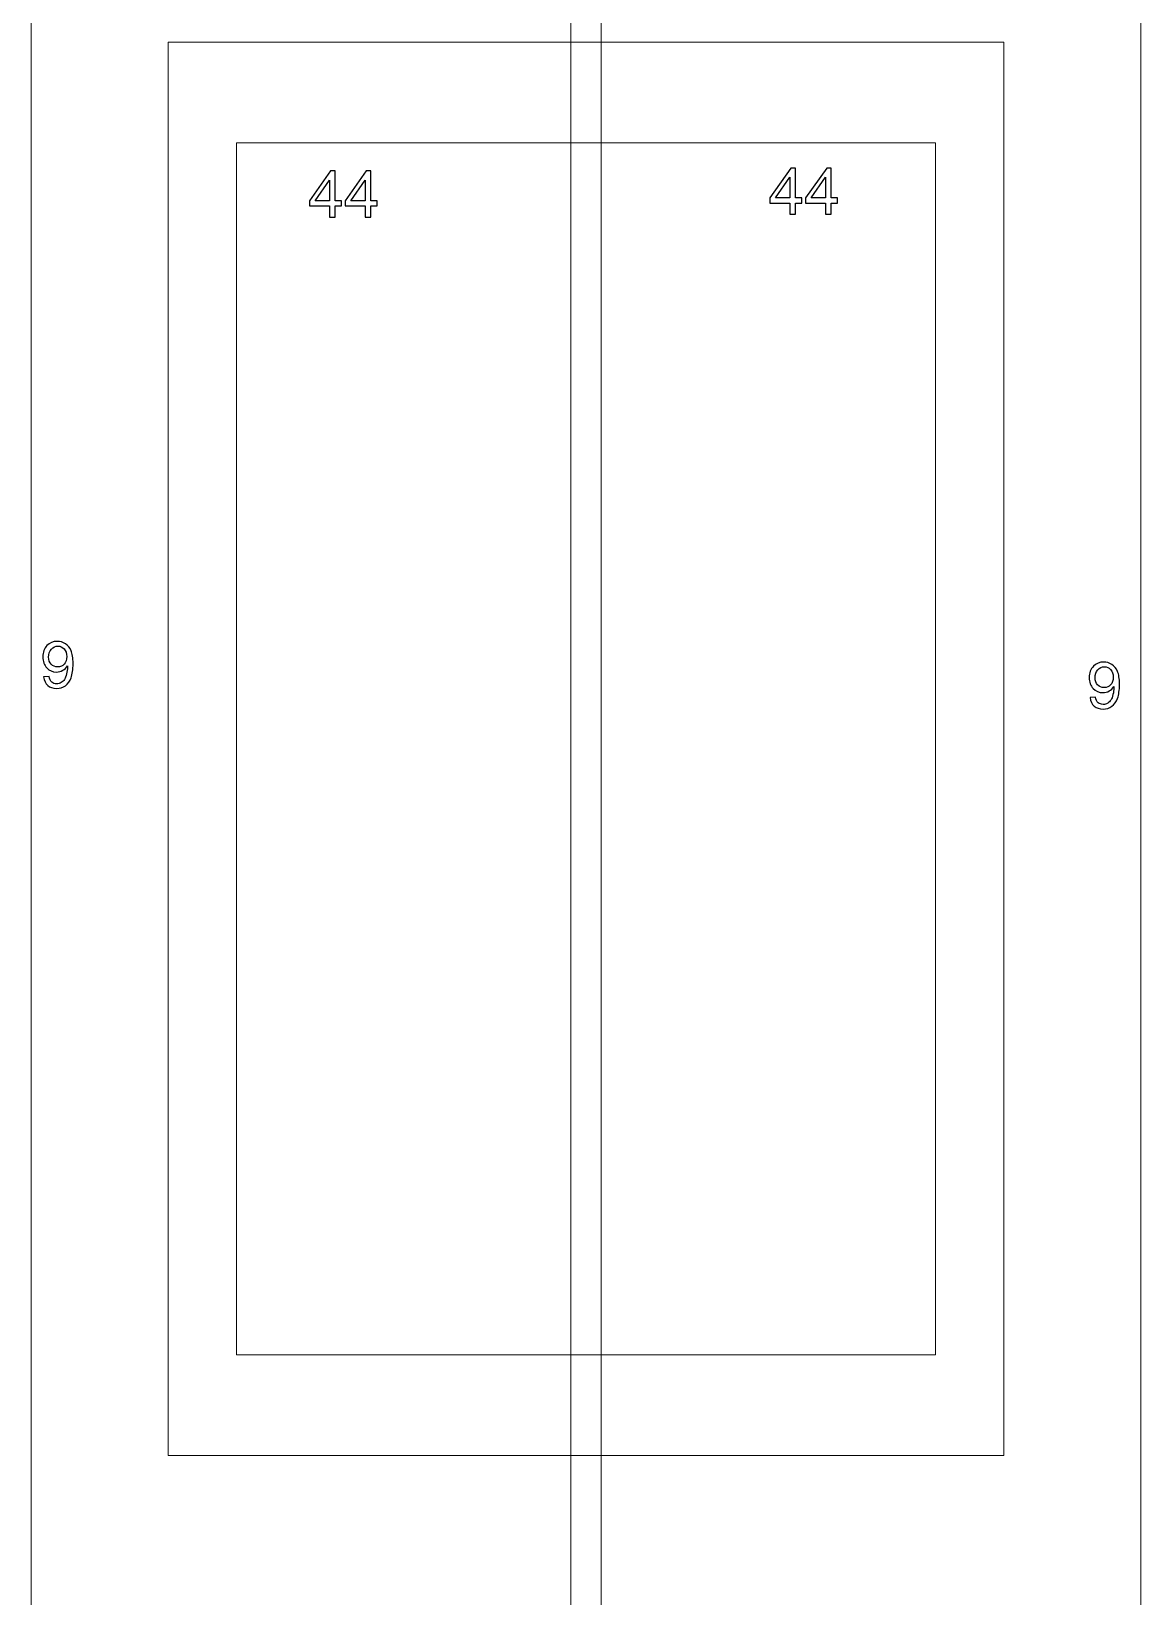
# Model space of a CAD drawing. Header units: millimetres. Extents: x -3005 to -2689, y -15681 to -15076.
# Drawn here: x -3005.1 to -2859.1, y -15394.7 to -15188.7 of the extents above; entities that cross this region are included whole.
import ezdxf

# ---------------------------------------------------------------- set-up
doc = ezdxf.new("R2010")
doc.units = ezdxf.units.MM
doc.header["$MEASUREMENT"] = 0
doc.layers.add('Ebene 1', color=7, linetype='Continuous')

msp = doc.modelspace()

# ---------------------------------------------------------------- linework, layer by layer
at = {"layer": 'Ebene 1', "color": 250, "lineweight": 9}
msp.add_lwpolyline([(-2930.0576, -15680.6262), (-2859.0578, -15680.6262), (-2859.0578, -15081.2586), (-2930.0576, -15081.2586), (-2930.0576, -15680.6262)], close=True, dxfattribs=at)
at = {"layer": 'Ebene 1', "color": 254, "lineweight": 9}
msp.add_lwpolyline([(-2987.0576, -15376.1565), (-2877.0576, -15376.1565), (-2877.0576, -15190.1561), (-2987.0576, -15190.1561), (-2987.0576, -15376.1565)], close=True, dxfattribs=at)
at = {"layer": 'Ebene 1', "color": 2, "lineweight": 9}
msp.add_lwpolyline([(-2978.0576, -15362.9063), (-2886.0576, -15362.9063), (-2886.0576, -15203.4067), (-2978.0576, -15203.4067), (-2978.0576, -15362.9063)], close=True, dxfattribs=at)
at = {"layer": 'Ebene 1', "color": 250, "lineweight": 9}
msp.add_open_spline([(-2985.0577, -15081.2586), (-2985.0577, -15081.2586), (-2934.0577, -15081.2586), (-2934.0577, -15081.2586), (-2934.0577, -15081.2586), (-2934.0577, -15081.2586), (-2934.0577, -15680.6263), (-2934.0577, -15680.6263), (-2934.0577, -15680.6263), (-2934.0577, -15680.6263), (-2974.5576, -15680.6263), (-2974.5576, -15680.6263), (-2974.5576, -15680.6263), (-2997.5633, -15680.6263), (-3005.0577, -15607.7396), (-3005.0577, -15565.6262), (-3005.0577, -15565.6262), (-3005.0577, -15565.6262), (-3005.0577, -15181.2588), (-3005.0577, -15181.2588), (-3005.0577, -15181.2588), (-3005.0577, -15161.5352), (-3002.7864, -15081.2588), (-2985.0577, -15081.2586)], degree=3, knots=[0, 0, 0, 0, 0.14285714, 0.14285714, 0.14285714, 0.14285714, 0.28571429, 0.28571429, 0.28571429, 0.28571429, 0.42857143, 0.42857143, 0.42857143, 0.42857143, 0.57142857, 0.57142857, 0.57142857, 0.57142857, 0.71428571, 0.71428571, 0.71428571, 0.71428571, 1, 1, 1, 1], dxfattribs=at)
at = {"layer": 'Ebene 1', "color": 250}
for points, knots in [([(-2965.8128, -15213.1642), (-2965.8128, -15213.1642), (-2965.8128, -15211.7164), (-2965.8128, -15211.7164), (-2965.8128, -15211.7164), (-2965.8128, -15211.7164), (-2968.4459, -15211.7164), (-2968.4459, -15211.7164), (-2968.4459, -15211.7164), (-2968.4459, -15211.7164), (-2968.4459, -15211.0306), (-2968.4459, -15211.0306), (-2968.4459, -15211.0306), (-2968.4459, -15211.0306), (-2965.6773, -15207.102), (-2965.6773, -15207.102), (-2965.6773, -15207.102), (-2965.6773, -15207.102), (-2965.0677, -15207.102), (-2965.0677, -15207.102), (-2965.0677, -15207.102), (-2965.0677, -15207.102), (-2965.0677, -15211.0306), (-2965.0677, -15211.0306), (-2965.0677, -15211.0306), (-2965.0677, -15211.0306), (-2964.2464, -15211.0306), (-2964.2464, -15211.0306), (-2964.2464, -15211.0306), (-2964.2464, -15211.0306), (-2964.2464, -15211.7164), (-2964.2464, -15211.7164), (-2964.2464, -15211.7164), (-2964.2464, -15211.7164), (-2965.0677, -15211.7164), (-2965.0677, -15211.7164), (-2965.0677, -15211.7164), (-2965.0677, -15211.7164), (-2965.0677, -15213.1642), (-2965.0677, -15213.1642), (-2965.0677, -15213.1642), (-2965.0677, -15213.1642), (-2965.8128, -15213.1642), (-2965.8128, -15213.1642)], [0, 0, 0, 0, 0.08333333, 0.08333333, 0.08333333, 0.08333333, 0.16666667, 0.16666667, 0.16666667, 0.16666667, 0.25, 0.25, 0.25, 0.25, 0.33333333, 0.33333333, 0.33333333, 0.33333333, 0.41666667, 0.41666667, 0.41666667, 0.41666667, 0.5, 0.5, 0.5, 0.5, 0.58333333, 0.58333333, 0.58333333, 0.58333333, 0.66666667, 0.66666667, 0.66666667, 0.66666667, 0.75, 0.75, 0.75, 0.75, 0.83333333, 0.83333333, 0.83333333, 0.83333333, 1, 1, 1, 1]), ([(-2961.1039, -15213.1642), (-2961.1039, -15213.1642), (-2961.1039, -15211.7164), (-2961.1039, -15211.7164), (-2961.1039, -15211.7164), (-2961.1039, -15211.7164), (-2963.737, -15211.7164), (-2963.737, -15211.7164), (-2963.737, -15211.7164), (-2963.737, -15211.7164), (-2963.737, -15211.0306), (-2963.737, -15211.0306), (-2963.737, -15211.0306), (-2963.737, -15211.0306), (-2960.9684, -15207.102), (-2960.9684, -15207.102), (-2960.9684, -15207.102), (-2960.9684, -15207.102), (-2960.3588, -15207.102), (-2960.3588, -15207.102), (-2960.3588, -15207.102), (-2960.3588, -15207.102), (-2960.3588, -15211.0306), (-2960.3588, -15211.0306), (-2960.3588, -15211.0306), (-2960.3588, -15211.0306), (-2959.5375, -15211.0306), (-2959.5375, -15211.0306), (-2959.5375, -15211.0306), (-2959.5375, -15211.0306), (-2959.5375, -15211.7164), (-2959.5375, -15211.7164), (-2959.5375, -15211.7164), (-2959.5375, -15211.7164), (-2960.3588, -15211.7164), (-2960.3588, -15211.7164), (-2960.3588, -15211.7164), (-2960.3588, -15211.7164), (-2960.3588, -15213.1642), (-2960.3588, -15213.1642), (-2960.3588, -15213.1642), (-2960.3588, -15213.1642), (-2961.1039, -15213.1642), (-2961.1039, -15213.1642)], [0, 0, 0, 0, 0.08333333, 0.08333333, 0.08333333, 0.08333333, 0.16666667, 0.16666667, 0.16666667, 0.16666667, 0.25, 0.25, 0.25, 0.25, 0.33333333, 0.33333333, 0.33333333, 0.33333333, 0.41666667, 0.41666667, 0.41666667, 0.41666667, 0.5, 0.5, 0.5, 0.5, 0.58333333, 0.58333333, 0.58333333, 0.58333333, 0.66666667, 0.66666667, 0.66666667, 0.66666667, 0.75, 0.75, 0.75, 0.75, 0.83333333, 0.83333333, 0.83333333, 0.83333333, 1, 1, 1, 1]), ([(-2905.2273, -15212.7964), (-2905.2273, -15212.7964), (-2905.2273, -15211.3486), (-2905.2273, -15211.3486), (-2905.2273, -15211.3486), (-2905.2273, -15211.3486), (-2907.8604, -15211.3486), (-2907.8604, -15211.3486), (-2907.8604, -15211.3486), (-2907.8604, -15211.3486), (-2907.8604, -15210.6628), (-2907.8604, -15210.6628), (-2907.8604, -15210.6628), (-2907.8604, -15210.6628), (-2905.0918, -15206.7342), (-2905.0918, -15206.7342), (-2905.0918, -15206.7342), (-2905.0918, -15206.7342), (-2904.4822, -15206.7342), (-2904.4822, -15206.7342), (-2904.4822, -15206.7342), (-2904.4822, -15206.7342), (-2904.4822, -15210.6628), (-2904.4822, -15210.6628), (-2904.4822, -15210.6628), (-2904.4822, -15210.6628), (-2903.6609, -15210.6628), (-2903.6609, -15210.6628), (-2903.6609, -15210.6628), (-2903.6609, -15210.6628), (-2903.6609, -15211.3486), (-2903.6609, -15211.3486), (-2903.6609, -15211.3486), (-2903.6609, -15211.3486), (-2904.4822, -15211.3486), (-2904.4822, -15211.3486), (-2904.4822, -15211.3486), (-2904.4822, -15211.3486), (-2904.4822, -15212.7964), (-2904.4822, -15212.7964), (-2904.4822, -15212.7964), (-2904.4822, -15212.7964), (-2905.2273, -15212.7964), (-2905.2273, -15212.7964)], [0, 0, 0, 0, 0.08333333, 0.08333333, 0.08333333, 0.08333333, 0.16666667, 0.16666667, 0.16666667, 0.16666667, 0.25, 0.25, 0.25, 0.25, 0.33333333, 0.33333333, 0.33333333, 0.33333333, 0.41666667, 0.41666667, 0.41666667, 0.41666667, 0.5, 0.5, 0.5, 0.5, 0.58333333, 0.58333333, 0.58333333, 0.58333333, 0.66666667, 0.66666667, 0.66666667, 0.66666667, 0.75, 0.75, 0.75, 0.75, 0.83333333, 0.83333333, 0.83333333, 0.83333333, 1, 1, 1, 1]), ([(-2905.2273, -15210.6628), (-2905.2273, -15210.6628), (-2905.2273, -15207.9351), (-2905.2273, -15207.9351), (-2905.2273, -15207.9351), (-2905.2273, -15207.9351), (-2907.128, -15210.6628), (-2907.128, -15210.6628), (-2907.128, -15210.6628), (-2907.128, -15210.6628), (-2905.2273, -15210.6628), (-2905.2273, -15210.6628)], [0, 0, 0, 0, 0.25, 0.25, 0.25, 0.25, 0.5, 0.5, 0.5, 0.5, 1, 1, 1, 1]), ([(-2900.5184, -15212.7964), (-2900.5184, -15212.7964), (-2900.5184, -15211.3486), (-2900.5184, -15211.3486), (-2900.5184, -15211.3486), (-2900.5184, -15211.3486), (-2903.1515, -15211.3486), (-2903.1515, -15211.3486), (-2903.1515, -15211.3486), (-2903.1515, -15211.3486), (-2903.1515, -15210.6628), (-2903.1515, -15210.6628), (-2903.1515, -15210.6628), (-2903.1515, -15210.6628), (-2900.3829, -15206.7342), (-2900.3829, -15206.7342), (-2900.3829, -15206.7342), (-2900.3829, -15206.7342), (-2899.7733, -15206.7342), (-2899.7733, -15206.7342), (-2899.7733, -15206.7342), (-2899.7733, -15206.7342), (-2899.7733, -15210.6628), (-2899.7733, -15210.6628), (-2899.7733, -15210.6628), (-2899.7733, -15210.6628), (-2898.952, -15210.6628), (-2898.952, -15210.6628), (-2898.952, -15210.6628), (-2898.952, -15210.6628), (-2898.952, -15211.3486), (-2898.952, -15211.3486), (-2898.952, -15211.3486), (-2898.952, -15211.3486), (-2899.7733, -15211.3486), (-2899.7733, -15211.3486), (-2899.7733, -15211.3486), (-2899.7733, -15211.3486), (-2899.7733, -15212.7964), (-2899.7733, -15212.7964), (-2899.7733, -15212.7964), (-2899.7733, -15212.7964), (-2900.5184, -15212.7964), (-2900.5184, -15212.7964)], [0, 0, 0, 0, 0.08333333, 0.08333333, 0.08333333, 0.08333333, 0.16666667, 0.16666667, 0.16666667, 0.16666667, 0.25, 0.25, 0.25, 0.25, 0.33333333, 0.33333333, 0.33333333, 0.33333333, 0.41666667, 0.41666667, 0.41666667, 0.41666667, 0.5, 0.5, 0.5, 0.5, 0.58333333, 0.58333333, 0.58333333, 0.58333333, 0.66666667, 0.66666667, 0.66666667, 0.66666667, 0.75, 0.75, 0.75, 0.75, 0.83333333, 0.83333333, 0.83333333, 0.83333333, 1, 1, 1, 1]), ([(-2900.5184, -15210.6628), (-2900.5184, -15210.6628), (-2900.5184, -15207.9351), (-2900.5184, -15207.9351), (-2900.5184, -15207.9351), (-2900.5184, -15207.9351), (-2902.4191, -15210.6628), (-2902.4191, -15210.6628), (-2902.4191, -15210.6628), (-2902.4191, -15210.6628), (-2900.5184, -15210.6628), (-2900.5184, -15210.6628)], [0, 0, 0, 0, 0.25, 0.25, 0.25, 0.25, 0.5, 0.5, 0.5, 0.5, 1, 1, 1, 1]), ([(-2965.8128, -15211.0306), (-2965.8128, -15211.0306), (-2965.8128, -15208.3029), (-2965.8128, -15208.3029), (-2965.8128, -15208.3029), (-2965.8128, -15208.3029), (-2967.7135, -15211.0306), (-2967.7135, -15211.0306), (-2967.7135, -15211.0306), (-2967.7135, -15211.0306), (-2965.8128, -15211.0306), (-2965.8128, -15211.0306)], [0, 0, 0, 0, 0.25, 0.25, 0.25, 0.25, 0.5, 0.5, 0.5, 0.5, 1, 1, 1, 1]), ([(-2961.1039, -15211.0306), (-2961.1039, -15211.0306), (-2961.1039, -15208.3029), (-2961.1039, -15208.3029), (-2961.1039, -15208.3029), (-2961.1039, -15208.3029), (-2963.0046, -15211.0306), (-2963.0046, -15211.0306), (-2963.0046, -15211.0306), (-2963.0046, -15211.0306), (-2961.1039, -15211.0306), (-2961.1039, -15211.0306)], [0, 0, 0, 0, 0.25, 0.25, 0.25, 0.25, 0.5, 0.5, 0.5, 0.5, 1, 1, 1, 1]), ([(-3003.4346, -15273.6911), (-3003.4346, -15273.6911), (-3002.7234, -15273.6319), (-3002.7234, -15273.6319), (-3002.7234, -15273.6319), (-3002.6628, -15273.9677), (-3002.547, -15274.2104), (-3002.3763, -15274.3614), (-3002.3763, -15274.3614), (-3002.2055, -15274.5124), (-3001.9868, -15274.5886), (-3001.7187, -15274.5886), (-3001.7187, -15274.5886), (-3001.4901, -15274.5886), (-3001.2897, -15274.5364), (-3001.1162, -15274.4306), (-3001.1162, -15274.4306), (-3000.9426, -15274.3261), (-3000.8015, -15274.1864), (-3000.6928, -15274.01), (-3000.6928, -15274.01), (-3000.5842, -15273.8351), (-3000.4925, -15273.598), (-3000.4177, -15273.3002), (-3000.4177, -15273.3002), (-3000.3429, -15273.0025), (-3000.3062, -15272.6991), (-3000.3062, -15272.3901), (-3000.3062, -15272.3901), (-3000.3062, -15272.3576), (-3000.3076, -15272.3068), (-3000.3104, -15272.2405), (-3000.3104, -15272.2405), (-3000.4586, -15272.4776), (-3000.6618, -15272.6709), (-3000.9186, -15272.8176), (-3000.9186, -15272.8176), (-3001.1754, -15272.9658), (-3001.4548, -15273.0392), (-3001.754, -15273.0392), (-3001.754, -15273.0392), (-3002.2549, -15273.0392), (-3002.6783, -15272.8572), (-3003.0254, -15272.4931), (-3003.0254, -15272.4931), (-3003.3711, -15272.1304), (-3003.5447, -15271.6507), (-3003.5447, -15271.0552), (-3003.5447, -15271.0552), (-3003.5447, -15270.4399), (-3003.3641, -15269.946), (-3003.0014, -15269.5707), (-3003.0014, -15269.5707), (-3002.6402, -15269.1967), (-3002.1872, -15269.009), (-3001.6411, -15269.009), (-3001.6411, -15269.009), (-3001.2488, -15269.009), (-3000.889, -15269.1149), (-3000.5616, -15269.328), (-3000.5616, -15269.328), (-3000.2356, -15269.5396), (-2999.9887, -15269.8416), (-2999.8194, -15270.2353), (-2999.8194, -15270.2353), (-2999.65, -15270.6276), (-2999.5653, -15271.1963), (-2999.5653, -15271.9399), (-2999.5653, -15271.9399), (-2999.5653, -15272.7146), (-2999.6486, -15273.3313), (-2999.8165, -15273.7899), (-2999.8165, -15273.7899), (-2999.9845, -15274.2499), (-3000.2356, -15274.5985), (-3000.5672, -15274.8384), (-3000.5672, -15274.8384), (-3000.8989, -15275.0783), (-3001.2869, -15275.1982), (-3001.7328, -15275.1982), (-3001.7328, -15275.1982), (-3002.207, -15275.1982), (-3002.5936, -15275.067), (-3002.8942, -15274.8031), (-3002.8942, -15274.8031), (-3003.1933, -15274.5392), (-3003.374, -15274.1681), (-3003.4346, -15273.6911)], [0, 0, 0, 0, 0.04347826, 0.04347826, 0.04347826, 0.04347826, 0.08695652, 0.08695652, 0.08695652, 0.08695652, 0.13043478, 0.13043478, 0.13043478, 0.13043478, 0.17391304, 0.17391304, 0.17391304, 0.17391304, 0.2173913, 0.2173913, 0.2173913, 0.2173913, 0.26086957, 0.26086957, 0.26086957, 0.26086957, 0.30434783, 0.30434783, 0.30434783, 0.30434783, 0.34782609, 0.34782609, 0.34782609, 0.34782609, 0.39130435, 0.39130435, 0.39130435, 0.39130435, 0.43478261, 0.43478261, 0.43478261, 0.43478261, 0.47826087, 0.47826087, 0.47826087, 0.47826087, 0.52173913, 0.52173913, 0.52173913, 0.52173913, 0.56521739, 0.56521739, 0.56521739, 0.56521739, 0.60869565, 0.60869565, 0.60869565, 0.60869565, 0.65217391, 0.65217391, 0.65217391, 0.65217391, 0.69565217, 0.69565217, 0.69565217, 0.69565217, 0.73913043, 0.73913043, 0.73913043, 0.73913043, 0.7826087, 0.7826087, 0.7826087, 0.7826087, 0.82608696, 0.82608696, 0.82608696, 0.82608696, 0.86956522, 0.86956522, 0.86956522, 0.86956522, 0.91304348, 0.91304348, 0.91304348, 0.91304348, 1, 1, 1, 1]), ([(-3000.3951, -15271.0171), (-3000.3951, -15270.5909), (-3000.508, -15270.2522), (-3000.7338, -15270.0025), (-3000.7338, -15270.0025), (-3000.9581, -15269.7527), (-3001.2319, -15269.6271), (-3001.5536, -15269.6271), (-3001.5536, -15269.6271), (-3001.8866, -15269.6271), (-3002.1745, -15269.7612), (-3002.4172, -15270.0307), (-3002.4172, -15270.0307), (-3002.6613, -15270.3002), (-3002.7827, -15270.6502), (-3002.7827, -15271.0792), (-3002.7827, -15271.0792), (-3002.7827, -15271.4644), (-3002.667, -15271.7777), (-3002.437, -15272.0175), (-3002.437, -15272.0175), (-3002.2055, -15272.2588), (-3001.9177, -15272.3788), (-3001.5748, -15272.3788), (-3001.5748, -15272.3788), (-3001.2305, -15272.3788), (-3000.9482, -15272.2588), (-3000.7267, -15272.0175), (-3000.7267, -15272.0175), (-3000.5052, -15271.7777), (-3000.3951, -15271.4432), (-3000.3951, -15271.0171)], [0, 0, 0, 0, 0.11111111, 0.11111111, 0.11111111, 0.11111111, 0.22222222, 0.22222222, 0.22222222, 0.22222222, 0.33333333, 0.33333333, 0.33333333, 0.33333333, 0.44444444, 0.44444444, 0.44444444, 0.44444444, 0.55555556, 0.55555556, 0.55555556, 0.55555556, 0.66666667, 0.66666667, 0.66666667, 0.66666667, 0.77777778, 0.77777778, 0.77777778, 0.77777778, 1, 1, 1, 1]), ([(-2865.72, -15276.4081), (-2865.72, -15276.4081), (-2865.0088, -15276.3489), (-2865.0088, -15276.3489), (-2865.0088, -15276.3489), (-2864.9482, -15276.6847), (-2864.8324, -15276.9274), (-2864.6617, -15277.0784), (-2864.6617, -15277.0784), (-2864.4909, -15277.2294), (-2864.2722, -15277.3056), (-2864.0041, -15277.3056), (-2864.0041, -15277.3056), (-2863.7755, -15277.3056), (-2863.5751, -15277.2534), (-2863.4016, -15277.1476), (-2863.4016, -15277.1476), (-2863.228, -15277.0431), (-2863.0869, -15276.9034), (-2862.9782, -15276.727), (-2862.9782, -15276.727), (-2862.8696, -15276.5521), (-2862.7779, -15276.315), (-2862.7031, -15276.0172), (-2862.7031, -15276.0172), (-2862.6283, -15275.7195), (-2862.5916, -15275.4161), (-2862.5916, -15275.1071), (-2862.5916, -15275.1071), (-2862.5916, -15275.0746), (-2862.593, -15275.0238), (-2862.5958, -15274.9575), (-2862.5958, -15274.9575), (-2862.744, -15275.1946), (-2862.9472, -15275.3879), (-2863.204, -15275.5346), (-2863.204, -15275.5346), (-2863.4608, -15275.6828), (-2863.7402, -15275.7562), (-2864.0394, -15275.7562), (-2864.0394, -15275.7562), (-2864.5403, -15275.7562), (-2864.9637, -15275.5742), (-2865.3108, -15275.2101), (-2865.3108, -15275.2101), (-2865.6565, -15274.8474), (-2865.8301, -15274.3677), (-2865.8301, -15273.7722), (-2865.8301, -15273.7722), (-2865.8301, -15273.1569), (-2865.6495, -15272.663), (-2865.2868, -15272.2877), (-2865.2868, -15272.2877), (-2864.9256, -15271.9137), (-2864.4726, -15271.726), (-2863.9265, -15271.726), (-2863.9265, -15271.726), (-2863.5342, -15271.726), (-2863.1744, -15271.8319), (-2862.847, -15272.045), (-2862.847, -15272.045), (-2862.521, -15272.2566), (-2862.2741, -15272.5586), (-2862.1048, -15272.9523), (-2862.1048, -15272.9523), (-2861.9354, -15273.3446), (-2861.8507, -15273.9133), (-2861.8507, -15274.6569), (-2861.8507, -15274.6569), (-2861.8507, -15275.4316), (-2861.934, -15276.0483), (-2862.1019, -15276.5069), (-2862.1019, -15276.5069), (-2862.2699, -15276.9669), (-2862.521, -15277.3155), (-2862.8526, -15277.5554), (-2862.8526, -15277.5554), (-2863.1843, -15277.7953), (-2863.5723, -15277.9152), (-2864.0182, -15277.9152), (-2864.0182, -15277.9152), (-2864.4924, -15277.9152), (-2864.879, -15277.784), (-2865.1796, -15277.5201), (-2865.1796, -15277.5201), (-2865.4787, -15277.2562), (-2865.6594, -15276.8851), (-2865.72, -15276.4081)], [0, 0, 0, 0, 0.04347826, 0.04347826, 0.04347826, 0.04347826, 0.08695652, 0.08695652, 0.08695652, 0.08695652, 0.13043478, 0.13043478, 0.13043478, 0.13043478, 0.17391304, 0.17391304, 0.17391304, 0.17391304, 0.2173913, 0.2173913, 0.2173913, 0.2173913, 0.26086957, 0.26086957, 0.26086957, 0.26086957, 0.30434783, 0.30434783, 0.30434783, 0.30434783, 0.34782609, 0.34782609, 0.34782609, 0.34782609, 0.39130435, 0.39130435, 0.39130435, 0.39130435, 0.43478261, 0.43478261, 0.43478261, 0.43478261, 0.47826087, 0.47826087, 0.47826087, 0.47826087, 0.52173913, 0.52173913, 0.52173913, 0.52173913, 0.56521739, 0.56521739, 0.56521739, 0.56521739, 0.60869565, 0.60869565, 0.60869565, 0.60869565, 0.65217391, 0.65217391, 0.65217391, 0.65217391, 0.69565217, 0.69565217, 0.69565217, 0.69565217, 0.73913043, 0.73913043, 0.73913043, 0.73913043, 0.7826087, 0.7826087, 0.7826087, 0.7826087, 0.82608696, 0.82608696, 0.82608696, 0.82608696, 0.86956522, 0.86956522, 0.86956522, 0.86956522, 0.91304348, 0.91304348, 0.91304348, 0.91304348, 1, 1, 1, 1]), ([(-2862.6805, -15273.7341), (-2862.6805, -15273.3079), (-2862.7934, -15272.9692), (-2863.0192, -15272.7195), (-2863.0192, -15272.7195), (-2863.2435, -15272.4697), (-2863.5173, -15272.3441), (-2863.839, -15272.3441), (-2863.839, -15272.3441), (-2864.172, -15272.3441), (-2864.4599, -15272.4782), (-2864.7026, -15272.7477), (-2864.7026, -15272.7477), (-2864.9467, -15273.0172), (-2865.0681, -15273.3672), (-2865.0681, -15273.7962), (-2865.0681, -15273.7962), (-2865.0681, -15274.1814), (-2864.9524, -15274.4947), (-2864.7224, -15274.7345), (-2864.7224, -15274.7345), (-2864.4909, -15274.9758), (-2864.2031, -15275.0958), (-2863.8602, -15275.0958), (-2863.8602, -15275.0958), (-2863.5159, -15275.0958), (-2863.2336, -15274.9758), (-2863.0121, -15274.7345), (-2863.0121, -15274.7345), (-2862.7906, -15274.4947), (-2862.6805, -15274.1602), (-2862.6805, -15273.7341)], [0, 0, 0, 0, 0.11111111, 0.11111111, 0.11111111, 0.11111111, 0.22222222, 0.22222222, 0.22222222, 0.22222222, 0.33333333, 0.33333333, 0.33333333, 0.33333333, 0.44444444, 0.44444444, 0.44444444, 0.44444444, 0.55555556, 0.55555556, 0.55555556, 0.55555556, 0.66666667, 0.66666667, 0.66666667, 0.66666667, 0.77777778, 0.77777778, 0.77777778, 0.77777778, 1, 1, 1, 1])]:
    msp.add_open_spline(points, degree=3, knots=knots, dxfattribs=at)

doc.saveas('drawing.dxf')
